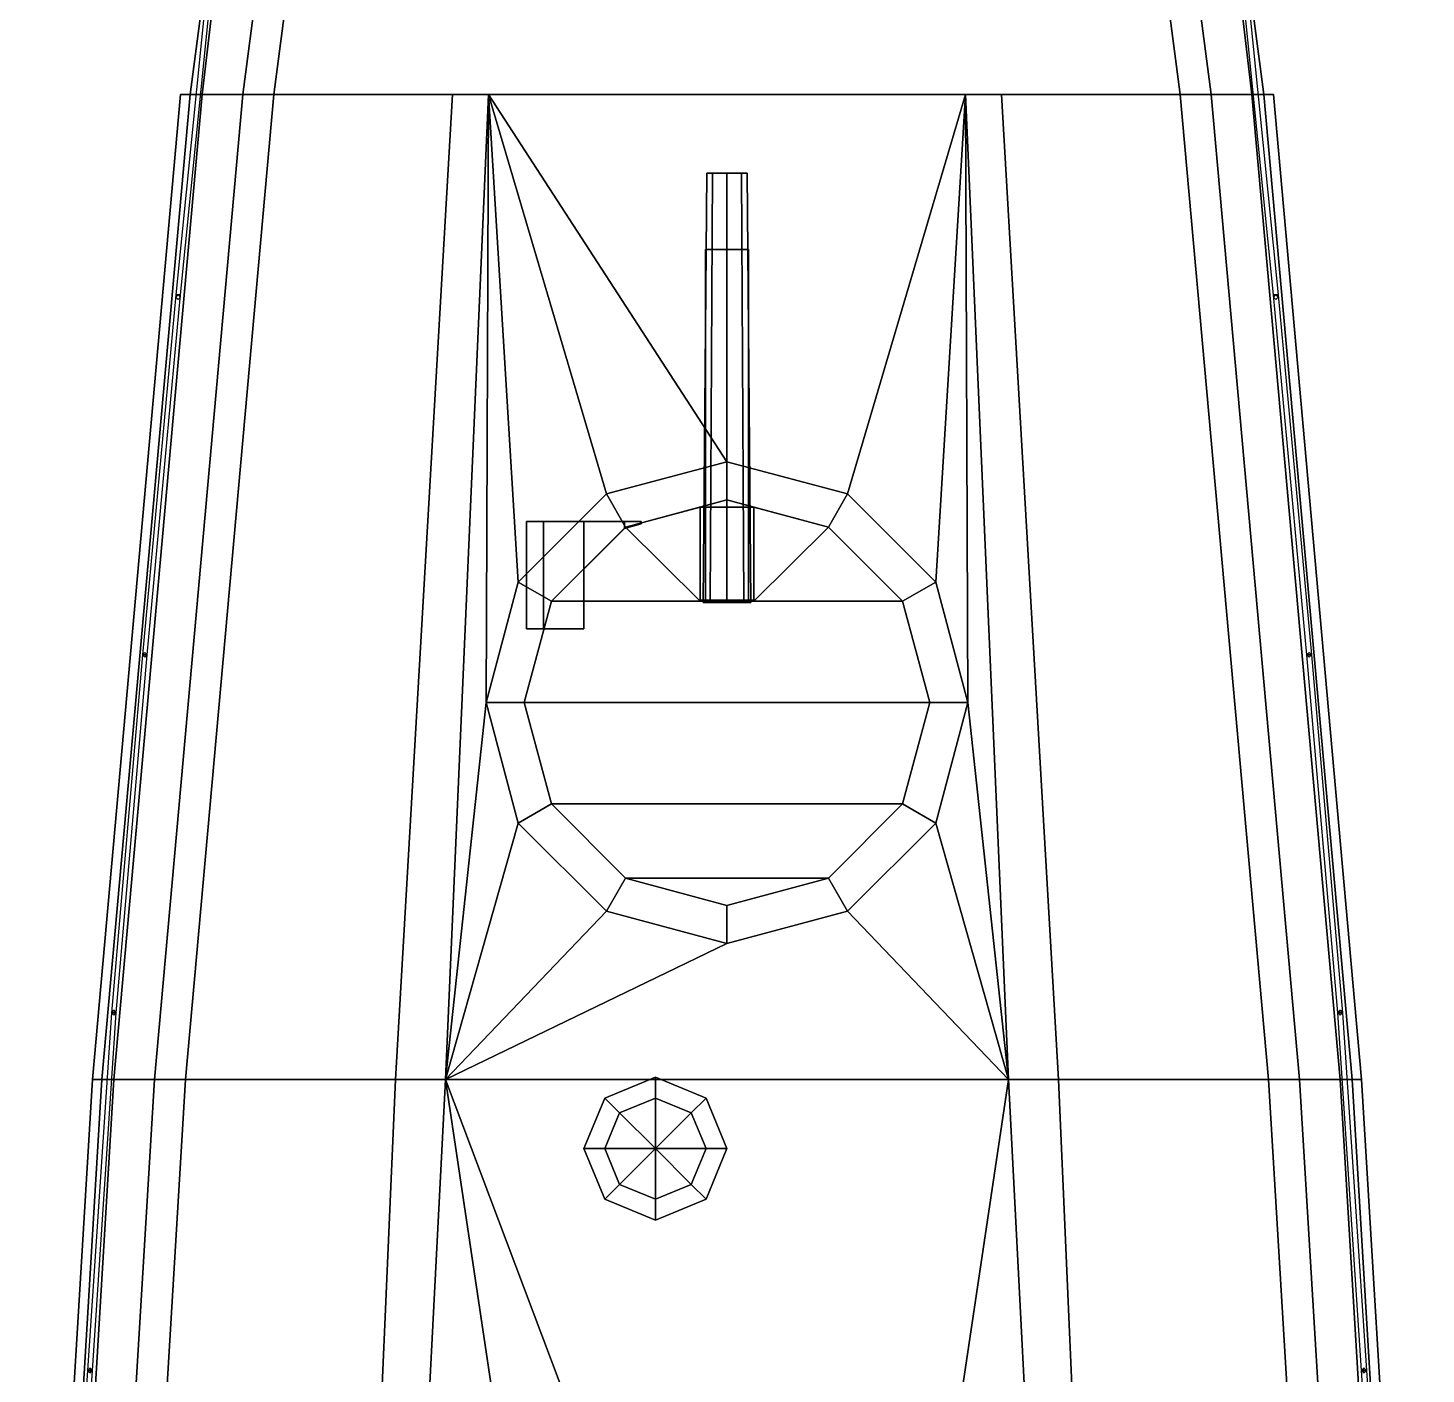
# Model space of a CAD drawing. Header units: millimetres. Extents: x -3 to 3, y -23.4 to 39.1.
# Drawn here: x -2.93 to 2.93, y 10.84 to 16.48 of the extents above; entities that cross this region are included whole.
import ezdxf

# ---------------------------------------------------------------- set-up
doc = ezdxf.new("R2010")
doc.units = ezdxf.units.MM
for name, color, linetype in [('base_43', 7, 'Continuous'), ('gun', 1, 'Continuous'), ('r2', 6, 'Continuous'), ('railing', 6, 'Continuous'), ('sleeve', 5, 'Continuous'), ('turret', 2, 'Continuous'), ('underwater', 1, 'Continuous')]:
    doc.layers.add(name, color=color, linetype=linetype)

msp = doc.modelspace()

# ---------------------------------------------------------------- linework, layer by layer
for points in [[(-1.76, 19.94), (-2.25, 16.2), (-2.25, 16.2, 1), (-1.76, 19.94, 0.89)], [(-2.25, 16.2, 1), (2.25, 16.2, 1), (1.76, 19.94, 0.89), (-1.76, 19.94, 0.89)], [(1.76, 19.94, 0.89), (2.25, 16.2, 1), (2.25, 16.2), (1.76, 19.94)], [(-2.25, 16.2), (-2.62, 12.07), (-2.62, 12.07, 1), (-2.25, 16.2, 1)], [(-2.25, 16.2, 1), (-2.62, 12.07, 1), (-1.39, 12.07, 1), (-1.15, 16.2, 1)], [(-1.15, 16.2, 1), (-1.39, 12.07, 1), (-1.18, 12.07, 1.53), (-1, 16.2, 1.53)], [(-1.18, 12.07, 1.53), (-1.01, 13.65, 1.53), (-1, 16.2, 1.53)], [(1, 16.2, 1.53), (1.15, 16.2, 1), (-1.15, 16.2, 1), (-1, 16.2, 1.53)], [(-1.01, 13.65, 1.53), (-0.8747, 14.155, 1.53), (-1, 16.2, 1.53)], [(0, 14.66, 1.53), (0.505, 14.5247, 1.53), (1, 16.2, 1.53), (-1, 16.2, 1.53)], [(-0.505, 14.5247, 1.53), (0, 14.66, 1.53), (-1, 16.2, 1.53)], [(-0.8747, 14.155, 1.53), (-0.505, 14.5247, 1.53), (-1, 16.2, 1.53)], [(0.505, 14.5247, 1.53), (0.8747, 14.155, 1.53), (1, 16.2, 1.53)], [(0.8747, 14.155, 1.53), (1.01, 13.65, 1.53), (1, 16.2, 1.53)], [(1.18, 12.07, 1.53), (1.39, 12.07, 1), (1.15, 16.2, 1), (1, 16.2, 1.53)], [(1, 16.2, 1.53), (1.01, 13.65, 1.53), (1.18, 12.07, 1.53)], [(1.39, 12.07, 1), (2.62, 12.07, 1), (2.25, 16.2, 1), (1.15, 16.2, 1)], [(2.25, 16.2, 1), (2.62, 12.07, 1), (2.62, 12.07), (2.25, 16.2)], [(-0.425, 14.3861, 1.71), (0, 14.5, 1.71), (0, 14.66, 1.53), (-0.505, 14.5247, 1.53)], [(0, 14.5, 1.71), (0.425, 14.3861, 1.71), (0.505, 14.5247, 1.53), (0, 14.66, 1.53)], [(-0.7361, 14.075, 1.71), (-0.425, 14.3861, 1.71), (-0.505, 14.5247, 1.53), (-0.8747, 14.155, 1.53)], [(0.425, 14.3861, 1.71), (0.7361, 14.075, 1.71), (0.8747, 14.155, 1.53), (0.505, 14.5247, 1.53)], [(-0.85, 13.65, 1.71), (-0.7361, 14.075, 1.71), (-0.8747, 14.155, 1.53), (-1.01, 13.65, 1.53)], [(0.7361, 14.075, 1.71), (0.85, 13.65, 1.71), (1.01, 13.65, 1.53), (0.8747, 14.155, 1.53)], [(-0.8747, 13.145, 1.53), (-1.01, 13.65, 1.53), (-1.18, 12.07, 1.53)], [(-0.7361, 13.225, 1.71), (-0.85, 13.65, 1.71), (-1.01, 13.65, 1.53), (-0.8747, 13.145, 1.53)], [(0.85, 13.65, 1.71), (0.7361, 13.225, 1.71), (0.8747, 13.145, 1.53), (1.01, 13.65, 1.53)], [(1.01, 13.65, 1.53), (0.8747, 13.145, 1.53), (1.18, 12.07, 1.53)], [(-0.425, 12.9139, 1.71), (-0.7361, 13.225, 1.71), (-0.8747, 13.145, 1.53), (-0.505, 12.7753, 1.53)], [(0.7361, 13.225, 1.71), (0.425, 12.9139, 1.71), (0.505, 12.7753, 1.53), (0.8747, 13.145, 1.53)], [(-0.505, 12.7753, 1.53), (-0.8747, 13.145, 1.53), (-1.18, 12.07, 1.53), (-0.505, 12.7753, 1.53)], [(0.8747, 13.145, 1.53), (0.505, 12.7753, 1.53), (1.18, 12.07, 1.53)], [(0, 12.8, 1.71), (-0.425, 12.9139, 1.71), (-0.505, 12.7753, 1.53), (0, 12.64, 1.53)], [(0.425, 12.9139, 1.71), (0, 12.8, 1.71), (0, 12.64, 1.53), (0.505, 12.7753, 1.53)], [(0, 12.64, 1.53), (-1.18, 12.07, 1.53), (1.18, 12.07, 1.53), (0.505, 12.7753, 1.53)], [(0, 12.64, 1.53), (-0.505, 12.7753, 1.53), (-0.505, 12.7753, 1.53), (-1.18, 12.07, 1.53)], [(-0.5121, 11.9921, 1.75), (-0.3, 12.08, 1.75), (-0.3, 12.08, 1.53), (-0.5121, 11.9921, 1.53)], [(-0.3, 11.9921, 1.8), (-0.3, 12.08, 1.75), (-0.5121, 11.9921, 1.75), (-0.45, 11.93, 1.8)], [(-0.3, 12.08, 1.75), (-0.0879, 11.9921, 1.75), (-0.0879, 11.9921, 1.53), (-0.3, 12.08, 1.53)], [(-0.15, 11.93, 1.8), (-0.0879, 11.9921, 1.75), (-0.3, 12.08, 1.75), (-0.3, 11.9921, 1.8)], [(-2.62, 12.07), (-2.89, 7.58), (-2.89, 7.58, 1), (-2.62, 12.07, 1)], [(-1.39, 12.07, 1), (-2.62, 12.07, 1), (-2.89, 7.58, 1), (-1.55, 8.38, 1)], [(-1.18, 12.07, 1.53), (-1.39, 12.07, 1), (-1.55, 8.38, 1), (-1.37, 8.38, 1.67)], [(1.37, 8.38, 1.67), (1.18, 12.07, 1.53), (-1.18, 12.07, 1.53), (-1.37, 8.38, 1.67)], [(1.55, 8.38, 1), (1.39, 12.07, 1), (1.18, 12.07, 1.53), (1.37, 8.38, 1.67)], [(2.89, 7.58, 1), (2.62, 12.07, 1), (1.39, 12.07, 1), (1.55, 8.38, 1)], [(2.62, 12.07, 1), (2.89, 7.58, 1), (2.89, 7.58), (2.62, 12.07)], [(-0.6, 11.78, 1.75), (-0.5121, 11.9921, 1.75), (-0.5121, 11.9921, 1.53), (-0.6, 11.78, 1.54)], [(-0.45, 11.93, 1.8), (-0.5121, 11.9921, 1.75), (-0.6, 11.78, 1.75), (-0.5121, 11.78, 1.8)], [(-0.3, 11.78, 1.82), (-0.3, 11.9921, 1.8), (-0.45, 11.93, 1.8), (-0.3, 11.78, 1.82)], [(-0.3, 11.78, 1.82), (-0.15, 11.93, 1.8), (-0.3, 11.9921, 1.8), (-0.3, 11.78, 1.82)], [(-0.0879, 11.78, 1.8), (0, 11.78, 1.75), (-0.0879, 11.9921, 1.75), (-0.15, 11.93, 1.8)], [(-0.0879, 11.9921, 1.75), (0, 11.78, 1.75), (0, 11.78, 1.54), (-0.0879, 11.9921, 1.53)], [(-0.3, 11.78, 1.82), (-0.45, 11.93, 1.8), (-0.5121, 11.78, 1.8), (-0.3, 11.78, 1.82)], [(-0.3, 11.78, 1.82), (-0.0879, 11.78, 1.8), (-0.15, 11.93, 1.8), (-0.3, 11.78, 1.82)], [(-0.5121, 11.5679, 1.75), (-0.6, 11.78, 1.75), (-0.6, 11.78, 1.54), (-0.5121, 11.5679, 1.54)], [(-0.5121, 11.78, 1.8), (-0.6, 11.78, 1.75), (-0.5121, 11.5679, 1.75), (-0.45, 11.63, 1.8)], [(-0.3, 11.78, 1.82), (-0.5121, 11.78, 1.8), (-0.45, 11.63, 1.8), (-0.3, 11.78, 1.82)], [(-0.3, 11.78, 1.82), (-0.45, 11.63, 1.8), (-0.3, 11.5679, 1.8), (-0.3, 11.78, 1.82)], [(-0.3, 11.78, 1.82), (-0.15, 11.63, 1.8), (-0.0879, 11.78, 1.8), (-0.3, 11.78, 1.82)], [(-0.3, 11.78, 1.82), (-0.3, 11.5679, 1.8), (-0.15, 11.63, 1.8), (-0.3, 11.78, 1.82)], [(-0.15, 11.63, 1.8), (-0.0879, 11.5679, 1.75), (0, 11.78, 1.75), (-0.0879, 11.78, 1.8)], [(0, 11.78, 1.75), (-0.0879, 11.5679, 1.75), (-0.0879, 11.5679, 1.54), (0, 11.78, 1.54)], [(-0.45, 11.63, 1.8), (-0.5121, 11.5679, 1.75), (-0.3, 11.48, 1.75), (-0.3, 11.5679, 1.8)], [(-0.3, 11.5679, 1.8), (-0.3, 11.48, 1.75), (-0.0879, 11.5679, 1.75), (-0.15, 11.63, 1.8)], [(-0.3, 11.48, 1.75), (-0.5121, 11.5679, 1.75), (-0.5121, 11.5679, 1.54), (-0.3, 11.48, 1.55)], [(-0.0879, 11.5679, 1.75), (-0.3, 11.48, 1.75), (-0.3, 11.48, 1.55), (-0.0879, 11.5679, 1.54)]]:
    msp.add_3dface(points)
at = {"layer": 'base_43'}
for points in [[(-2.25, 16.2, 1), (2.25, 16.2, 1), (1.76, 19.94, 0.89), (-1.76, 19.94, 0.89)], [(-1.76, 19.94), (-2.25, 16.2), (-2.25, 16.2, 1), (-1.76, 19.94, 0.89)], [(1.76, 19.94, 0.89), (2.25, 16.2, 1), (2.25, 16.2), (1.76, 19.94)], [(-2.29, 16.2, 0.88), (-2.66, 12.07, 0.88), (-2.66, 12.07, 0.98), (-2.29, 16.2, 0.98)], [(-2.25, 16.2, 0.88), (-2.62, 12.07, 0.88), (-2.66, 12.07, 0.88), (-2.29, 16.2, 0.88)], [(-2.29, 16.2, 0.98), (-2.66, 12.07, 0.98), (-2.62, 12.07, 0.98), (-2.25, 16.2, 0.98)], [(-2.25, 16.2, 1), (-2.62, 12.07, 1), (-1.39, 12.07, 1), (-1.15, 16.2, 1)], [(-2.25, 16.2), (-2.62, 12.07), (-2.62, 12.07, 0.88), (-2.25, 16.2, 0.88)], [(-2.25, 16.2, 0.98), (-2.62, 12.07, 0.98), (-2.62, 12.07, 1), (-2.25, 16.2, 1)], [(-2.25, 16.2, 0.88), (-2.29, 16.2, 0.88), (-2.29, 16.2, 0.98), (-2.25, 16.2, 0.98)], [(-1.15, 16.2, 1), (-1.39, 12.07, 1), (-1.18, 12.07, 1.53), (-1, 16.2, 1.53)], [(-1.18, 12.07, 1.53), (-1.01, 13.65, 1.53), (-1, 16.2, 1.53)], [(1, 16.2, 1.53), (1.15, 16.2, 1), (-1.15, 16.2, 1), (-1, 16.2, 1.53)], [(-1.01, 13.65, 1.53), (-0.8747, 14.155, 1.53), (-1, 16.2, 1.53)], [(-0.8747, 14.155, 1.53), (-0.505, 14.5247, 1.53), (-1, 16.2, 1.53)], [(-0.505, 14.5247, 1.53), (0, 14.66, 1.53), (-1, 16.2, 1.53)], [(0, 14.66, 1.53), (0.505, 14.5247, 1.53), (1, 16.2, 1.53), (-1, 16.2, 1.53)], [(0.505, 14.5247, 1.53), (0.8747, 14.155, 1.53), (1, 16.2, 1.53)], [(0.8747, 14.155, 1.53), (1.01, 13.65, 1.53), (1, 16.2, 1.53)], [(1.18, 12.07, 1.53), (1.39, 12.07, 1), (1.15, 16.2, 1), (1, 16.2, 1.53)], [(1, 16.2, 1.53), (1.01, 13.65, 1.53), (1.18, 12.07, 1.53)], [(1.39, 12.07, 1), (2.62, 12.07, 1), (2.25, 16.2, 1), (1.15, 16.2, 1)], [(2.25, 16.2, 0.88), (2.62, 12.07, 0.88), (2.62, 12.07), (2.25, 16.2)], [(2.25, 16.2, 1), (2.62, 12.07, 1), (2.62, 12.07, 0.98), (2.25, 16.2, 0.98)], [(2.29, 16.2, 0.88), (2.25, 16.2, 0.88), (2.25, 16.2, 0.98), (2.29, 16.2, 0.98)], [(2.29, 16.2, 0.88), (2.66, 12.07, 0.88), (2.62, 12.07, 0.88), (2.25, 16.2, 0.88)], [(2.25, 16.2, 0.98), (2.62, 12.07, 0.98), (2.66, 12.07, 0.98), (2.29, 16.2, 0.98)], [(2.29, 16.2, 0.98), (2.66, 12.07, 0.98), (2.66, 12.07, 0.88), (2.29, 16.2, 0.88)], [(-0.425, 14.3861, 1.71), (0, 14.5, 1.71), (0, 14.66, 1.53), (-0.505, 14.5247, 1.53)], [(0, 14.5, 1.71), (0.425, 14.3861, 1.71), (0.505, 14.5247, 1.53), (0, 14.66, 1.53)], [(-0.7361, 14.075, 1.71), (-0.425, 14.3861, 1.71), (-0.505, 14.5247, 1.53), (-0.8747, 14.155, 1.53)], [(0.425, 14.3861, 1.71), (0.7361, 14.075, 1.71), (0.8747, 14.155, 1.53), (0.505, 14.5247, 1.53)], [(-0.85, 13.65, 1.71), (-0.7361, 14.075, 1.71), (-0.8747, 14.155, 1.53), (-1.01, 13.65, 1.53)], [(0.7361, 14.075, 1.71), (0.85, 13.65, 1.71), (1.01, 13.65, 1.53), (0.8747, 14.155, 1.53)], [(-0.8747, 13.145, 1.53), (-1.01, 13.65, 1.53), (-1.18, 12.07, 1.53)], [(-0.7361, 13.225, 1.71), (-0.85, 13.65, 1.71), (-1.01, 13.65, 1.53), (-0.8747, 13.145, 1.53)], [(0.85, 13.65, 1.71), (0.7361, 13.225, 1.71), (0.8747, 13.145, 1.53), (1.01, 13.65, 1.53)], [(1.01, 13.65, 1.53), (0.8747, 13.145, 1.53), (1.18, 12.07, 1.53)], [(-0.425, 12.9139, 1.71), (-0.7361, 13.225, 1.71), (-0.8747, 13.145, 1.53), (-0.505, 12.7753, 1.53)], [(0.7361, 13.225, 1.71), (0.425, 12.9139, 1.71), (0.505, 12.7753, 1.53), (0.8747, 13.145, 1.53)], [(-0.505, 12.7753, 1.53), (-0.8747, 13.145, 1.53), (-1.18, 12.07, 1.53), (-0.505, 12.7753, 1.53)], [(0.8747, 13.145, 1.53), (0.505, 12.7753, 1.53), (1.18, 12.07, 1.53)], [(0, 12.8, 1.71), (-0.425, 12.9139, 1.71), (-0.505, 12.7753, 1.53), (0, 12.64, 1.53)], [(0.425, 12.9139, 1.71), (0, 12.8, 1.71), (0, 12.64, 1.53), (0.505, 12.7753, 1.53)], [(0, 12.64, 1.53), (-0.505, 12.7753, 1.53), (-0.505, 12.7753, 1.53), (-1.18, 12.07, 1.53)], [(0, 12.64, 1.53), (-1.18, 12.07, 1.53), (1.18, 12.07, 1.53), (0.505, 12.7753, 1.53)], [(-0.3, 11.9921, 1.8), (-0.3, 12.08, 1.75), (-0.5121, 11.9921, 1.75), (-0.45, 11.93, 1.8)], [(-0.5121, 11.9921, 1.75), (-0.3, 12.08, 1.75), (-0.3, 12.08, 1.53), (-0.5121, 11.9921, 1.53)], [(-0.15, 11.93, 1.8), (-0.0879, 11.9921, 1.75), (-0.3, 12.08, 1.75), (-0.3, 11.9921, 1.8)], [(-0.3, 12.08, 1.75), (-0.0879, 11.9921, 1.75), (-0.0879, 11.9921, 1.53), (-0.3, 12.08, 1.53)], [(-2.66, 12.07, 0.88), (-2.93, 7.58, 0.88), (-2.93, 7.58, 0.98), (-2.66, 12.07, 0.98)], [(-2.66, 12.07, 0.98), (-2.93, 7.58, 0.98), (-2.89, 7.58, 0.98), (-2.62, 12.07, 0.98)], [(-2.62, 12.07, 0.88), (-2.89, 7.58, 0.88), (-2.93, 7.58, 0.88), (-2.66, 12.07, 0.88)], [(-1.39, 12.07, 1), (-2.62, 12.07, 1), (-2.89, 7.58, 1), (-1.55, 8.38, 1)], [(-2.62, 12.07), (-2.89, 7.58), (-2.89, 7.58, 0.88), (-2.62, 12.07, 0.88)], [(-2.62, 12.07, 0.98), (-2.89, 7.58, 0.98), (-2.89, 7.58, 1), (-2.62, 12.07, 1)], [(-1.18, 12.07, 1.53), (-1.39, 12.07, 1), (-1.55, 8.38, 1), (-1.37, 8.38, 1.67)], [(-1.18, 12.07, 1.53), (-1.37, 8.38, 1.67), (-1.0615, 8.38, 1.67), (-0.685, 8.7565, 1.6557)], [(0.685, 8.7565, 1.6557), (1.18, 12.07, 1.53), (-1.18, 12.07, 1.53), (0, 8.94, 1.6488)], [(-1.18, 12.07, 1.53), (-1.18, 12.07, 1.53), (-0.685, 8.7565, 1.6557), (0, 8.94, 1.6488)], [(1.37, 8.38, 1.67), (1.18, 12.07, 1.53), (0.685, 8.7565, 1.6557), (1.0615, 8.38, 1.67)], [(1.55, 8.38, 1), (1.39, 12.07, 1), (1.18, 12.07, 1.53), (1.37, 8.38, 1.67)], [(2.89, 7.58, 1), (2.62, 12.07, 1), (1.39, 12.07, 1), (1.55, 8.38, 1)], [(2.62, 12.07, 0.88), (2.89, 7.58, 0.88), (2.89, 7.58), (2.62, 12.07)], [(2.62, 12.07, 1), (2.89, 7.58, 1), (2.89, 7.58, 0.98), (2.62, 12.07, 0.98)], [(2.66, 12.07, 0.88), (2.93, 7.58, 0.88), (2.89, 7.58, 0.88), (2.62, 12.07, 0.88)], [(2.62, 12.07, 0.98), (2.89, 7.58, 0.98), (2.93, 7.58, 0.98), (2.66, 12.07, 0.98)], [(2.66, 12.07, 0.98), (2.93, 7.58, 0.98), (2.93, 7.58, 0.88), (2.66, 12.07, 0.88)], [(-0.45, 11.93, 1.8), (-0.5121, 11.9921, 1.75), (-0.6, 11.78, 1.75), (-0.5121, 11.78, 1.8)], [(-0.6, 11.78, 1.75), (-0.5121, 11.9921, 1.75), (-0.5121, 11.9921, 1.53), (-0.6, 11.78, 1.54)], [(-0.3, 11.78, 1.82), (-0.3, 11.9921, 1.8), (-0.45, 11.93, 1.8), (-0.3, 11.78, 1.82)], [(-0.3, 11.78, 1.82), (-0.15, 11.93, 1.8), (-0.3, 11.9921, 1.8), (-0.3, 11.78, 1.82)], [(-0.0879, 11.78, 1.8), (0, 11.78, 1.75), (-0.0879, 11.9921, 1.75), (-0.15, 11.93, 1.8)], [(-0.0879, 11.9921, 1.75), (0, 11.78, 1.75), (0, 11.78, 1.54), (-0.0879, 11.9921, 1.53)], [(-0.3, 11.78, 1.82), (-0.45, 11.93, 1.8), (-0.5121, 11.78, 1.8), (-0.3, 11.78, 1.82)], [(-0.3, 11.78, 1.82), (-0.0879, 11.78, 1.8), (-0.15, 11.93, 1.8), (-0.3, 11.78, 1.82)], [(-0.5121, 11.78, 1.8), (-0.6, 11.78, 1.75), (-0.5121, 11.5679, 1.75), (-0.45, 11.63, 1.8)], [(-0.5121, 11.5679, 1.75), (-0.6, 11.78, 1.75), (-0.6, 11.78, 1.54), (-0.5121, 11.5679, 1.54)], [(-0.3, 11.78, 1.82), (-0.5121, 11.78, 1.8), (-0.45, 11.63, 1.8), (-0.3, 11.78, 1.82)], [(-0.3, 11.78, 1.82), (-0.45, 11.63, 1.8), (-0.3, 11.5679, 1.8), (-0.3, 11.78, 1.82)], [(-0.3, 11.78, 1.82), (-0.3, 11.5679, 1.8), (-0.15, 11.63, 1.8), (-0.3, 11.78, 1.82)], [(-0.3, 11.78, 1.82), (-0.15, 11.63, 1.8), (-0.0879, 11.78, 1.8), (-0.3, 11.78, 1.82)], [(-0.15, 11.63, 1.8), (-0.0879, 11.5679, 1.75), (0, 11.78, 1.75), (-0.0879, 11.78, 1.8)], [(0, 11.78, 1.75), (-0.0879, 11.5679, 1.75), (-0.0879, 11.5679, 1.54), (0, 11.78, 1.54)], [(-0.45, 11.63, 1.8), (-0.5121, 11.5679, 1.75), (-0.3, 11.48, 1.75), (-0.3, 11.5679, 1.8)], [(-0.3, 11.5679, 1.8), (-0.3, 11.48, 1.75), (-0.0879, 11.5679, 1.75), (-0.15, 11.63, 1.8)], [(-0.3, 11.48, 1.75), (-0.5121, 11.5679, 1.75), (-0.5121, 11.5679, 1.54), (-0.3, 11.48, 1.55)], [(-0.0879, 11.5679, 1.75), (-0.3, 11.48, 1.75), (-0.3, 11.48, 1.55), (-0.0879, 11.5679, 1.54)]]:
    msp.add_3dface(points, dxfattribs=at)
at = {"layer": 'gun'}
for points in [[(-0.0707, 14.07, 2.3493), (-0.1, 14.07, 2.42), (-0.085, 15.87, 2.42), (-0.0601, 15.87, 2.3599)], [(-0.1, 14.07, 2.42), (-0.0707, 14.07, 2.4907), (-0.0601, 15.87, 2.4801), (-0.085, 15.87, 2.42)], [(-0.085, 15.87, 2.42), (-0.0601, 15.87, 2.4801), (0, 15.87, 2.505), (-0.0601, 15.87, 2.3599)], [(0, 14.07, 2.32), (-0.0707, 14.07, 2.3493), (-0.0601, 15.87, 2.3599), (0, 15.87, 2.335)], [(-0.0707, 14.07, 2.4907), (0, 14.07, 2.52), (0, 15.87, 2.505), (-0.0601, 15.87, 2.4801)], [(-0.0601, 15.87, 2.3599), (0, 15.87, 2.505), (0.0601, 15.87, 2.4801), (0, 15.87, 2.335)], [(0.0707, 14.07, 2.3493), (0, 14.07, 2.32), (0, 15.87, 2.335), (0.0601, 15.87, 2.3599)], [(0, 14.07, 2.52), (0.0707, 14.07, 2.4907), (0.0601, 15.87, 2.4801), (0, 15.87, 2.505)], [(0, 15.87, 2.335), (0.0601, 15.87, 2.4801), (0.085, 15.87, 2.42), (0.0601, 15.87, 2.3599)], [(0.1, 14.07, 2.42), (0.0707, 14.07, 2.3493), (0.0601, 15.87, 2.3599), (0.085, 15.87, 2.42)], [(0.0707, 14.07, 2.4907), (0.1, 14.07, 2.42), (0.085, 15.87, 2.42), (0.0601, 15.87, 2.4801)]]:
    msp.add_3dface(points, dxfattribs=at)
at = {"layer": 'r2'}
for points in [[(2.31, 15.36, 1.52), (2.29, 15.36, 1.52), (2.14, 16.86, 1.5), (2.16, 16.86, 1.5)], [(2.31, 15.36, 2), (2.29, 15.36, 2), (2.14, 16.86, 1.98), (2.16, 16.86, 1.98)], [(2.29, 15.35, 1), (2.3, 15.36, 1), (2.3, 15.36, 2), (2.29, 15.35, 2)], [(2.45, 13.85, 1.52), (2.43, 13.85, 1.52), (2.29, 15.36, 1.52), (2.31, 15.36, 1.52)], [(2.45, 13.85, 2), (2.43, 13.85, 2), (2.29, 15.36, 2), (2.31, 15.36, 2)], [(2.3, 15.36, 1), (2.31, 15.35, 1), (2.31, 15.35, 2), (2.3, 15.36, 2)], [(2.3, 15.34, 1), (2.29, 15.35, 1), (2.29, 15.35, 2), (2.3, 15.34, 2)], [(2.31, 15.35, 1), (2.3, 15.34, 1), (2.3, 15.34, 2), (2.31, 15.35, 2)], [(2.43, 13.85, 1), (2.44, 13.86, 1), (2.44, 13.86, 2), (2.43, 13.85, 2)], [(2.44, 13.84, 1), (2.43, 13.85, 1), (2.43, 13.85, 2), (2.44, 13.84, 2)], [(2.58, 12.35, 1.52), (2.56, 12.35, 1.52), (2.43, 13.85, 1.52), (2.45, 13.85, 1.52)], [(2.58, 12.35, 2), (2.56, 12.35, 2), (2.43, 13.85, 2), (2.45, 13.85, 2)], [(2.44, 13.86, 1), (2.45, 13.85, 1), (2.45, 13.85, 2), (2.44, 13.86, 2)], [(2.45, 13.85, 1), (2.44, 13.84, 1), (2.44, 13.84, 2), (2.45, 13.85, 2)], [(2.56, 12.35, 1), (2.57, 12.36, 1), (2.57, 12.36, 2), (2.56, 12.35, 2)], [(2.57, 12.34, 1), (2.56, 12.35, 1), (2.56, 12.35, 2), (2.57, 12.34, 2)], [(2.68, 10.85, 1.52), (2.66, 10.85, 1.52), (2.56, 12.35, 1.52), (2.58, 12.35, 1.52)], [(2.68, 10.85, 2), (2.66, 10.85, 2), (2.56, 12.35, 2), (2.58, 12.35, 2)], [(2.57, 12.36, 1), (2.58, 12.35, 1), (2.58, 12.35, 2), (2.57, 12.36, 2)], [(2.58, 12.35, 1), (2.57, 12.34, 1), (2.57, 12.34, 2), (2.58, 12.35, 2)], [(2.66, 10.85, 1), (2.67, 10.86, 1), (2.67, 10.86, 2), (2.66, 10.85, 2)], [(2.67, 10.84, 1), (2.66, 10.85, 1), (2.66, 10.85, 2), (2.67, 10.84, 2)], [(2.78, 9.35, 1.52), (2.76, 9.35, 1.52), (2.66, 10.85, 1.52), (2.68, 10.85, 1.52)], [(2.78, 9.35, 2), (2.76, 9.35, 2), (2.66, 10.85, 2), (2.68, 10.85, 2)], [(2.67, 10.86, 1), (2.68, 10.85, 1), (2.68, 10.85, 2), (2.67, 10.86, 2)], [(2.68, 10.85, 1), (2.67, 10.84, 1), (2.67, 10.84, 2), (2.68, 10.85, 2)]]:
    msp.add_3dface(points, dxfattribs=at)
at = {"layer": 'railing'}
for points in [[(-2.31, 15.36, 2), (-2.29, 15.36, 2), (-2.14, 16.86, 1.98), (-2.16, 16.86, 1.98)], [(-2.31, 15.36, 1.52), (-2.29, 15.36, 1.52), (-2.14, 16.86, 1.5), (-2.16, 16.86, 1.5)], [(-2.45, 13.85, 2), (-2.43, 13.85, 2), (-2.29, 15.36, 2), (-2.31, 15.36, 2)], [(-2.45, 13.85, 1.52), (-2.43, 13.85, 1.52), (-2.29, 15.36, 1.52), (-2.31, 15.36, 1.52)], [(-2.3, 15.36, 1), (-2.31, 15.35, 1), (-2.31, 15.35, 2), (-2.3, 15.36, 2)], [(-2.29, 15.35, 1), (-2.3, 15.36, 1), (-2.3, 15.36, 2), (-2.29, 15.35, 2)], [(-2.31, 15.35, 1), (-2.3, 15.34, 1), (-2.3, 15.34, 2), (-2.31, 15.35, 2)], [(-2.3, 15.34, 1), (-2.29, 15.35, 1), (-2.29, 15.35, 2), (-2.3, 15.34, 2)], [(-2.58, 12.35, 2), (-2.56, 12.35, 2), (-2.43, 13.85, 2), (-2.45, 13.85, 2)], [(-2.58, 12.35, 1.52), (-2.56, 12.35, 1.52), (-2.43, 13.85, 1.52), (-2.45, 13.85, 1.52)], [(-2.44, 13.86, 1), (-2.45, 13.85, 1), (-2.45, 13.85, 2), (-2.44, 13.86, 2)], [(-2.45, 13.85, 1), (-2.44, 13.84, 1), (-2.44, 13.84, 2), (-2.45, 13.85, 2)], [(-2.43, 13.85, 1), (-2.44, 13.86, 1), (-2.44, 13.86, 2), (-2.43, 13.85, 2)], [(-2.44, 13.84, 1), (-2.43, 13.85, 1), (-2.43, 13.85, 2), (-2.44, 13.84, 2)], [(-2.68, 10.85, 2), (-2.66, 10.85, 2), (-2.56, 12.35, 2), (-2.58, 12.35, 2)], [(-2.68, 10.85, 1.52), (-2.66, 10.85, 1.52), (-2.56, 12.35, 1.52), (-2.58, 12.35, 1.52)], [(-2.57, 12.36, 1), (-2.58, 12.35, 1), (-2.58, 12.35, 2), (-2.57, 12.36, 2)], [(-2.58, 12.35, 1), (-2.57, 12.34, 1), (-2.57, 12.34, 2), (-2.58, 12.35, 2)], [(-2.56, 12.35, 1), (-2.57, 12.36, 1), (-2.57, 12.36, 2), (-2.56, 12.35, 2)], [(-2.57, 12.34, 1), (-2.56, 12.35, 1), (-2.56, 12.35, 2), (-2.57, 12.34, 2)], [(-2.78, 9.35, 2), (-2.76, 9.35, 2), (-2.66, 10.85, 2), (-2.68, 10.85, 2)], [(-2.78, 9.35, 1.52), (-2.76, 9.35, 1.52), (-2.66, 10.85, 1.52), (-2.68, 10.85, 1.52)], [(-2.67, 10.86, 1), (-2.68, 10.85, 1), (-2.68, 10.85, 2), (-2.67, 10.86, 2)], [(-2.68, 10.85, 1), (-2.67, 10.84, 1), (-2.67, 10.84, 2), (-2.68, 10.85, 2)], [(-2.66, 10.85, 1), (-2.67, 10.86, 1), (-2.67, 10.86, 2), (-2.66, 10.85, 2)], [(-2.67, 10.84, 1), (-2.66, 10.85, 1), (-2.66, 10.85, 2), (-2.67, 10.84, 2)]]:
    msp.add_3dface(points, dxfattribs=at)
at = {"layer": 'sleeve'}
for points in [[(-0.09, 15.55, 2.16), (-0.09, 14.07, 2.16), (-0.09, 14.07, 2.37), (-0.09, 15.55, 2.37)], [(0.09, 15.55, 2.37), (0.09, 15.55, 2.16), (-0.09, 15.55, 2.16), (-0.09, 15.55, 2.37)], [(0.09, 15.55, 2.16), (0.09, 14.07, 2.16), (-0.09, 14.07, 2.16), (-0.09, 15.55, 2.16)], [(-0.09, 15.55, 2.37), (-0.09, 14.07, 2.37), (0.09, 14.07, 2.37), (0.09, 15.55, 2.37)], [(0.09, 14.07, 2.37), (0.09, 14.07, 2.16), (0.09, 15.55, 2.16), (0.09, 15.55, 2.37)]]:
    msp.add_3dface(points, dxfattribs=at)
at = {"layer": 'turret'}
for points in [[(0, 14.5, 1.71), (-0.425, 14.3861, 1.71), (-0.425, 14.3861, 2.11), (-0.112, 14.47, 2.11)], [(0, 14.5, 1.71), (0, 14.5, 1.71), (-0.112, 14.47, 2.11), (0.112, 14.47, 2.11)], [(0.425, 14.3861, 1.71), (0, 14.5, 1.71), (0.112, 14.47, 2.11), (0.425, 14.3861, 2.11)], [(-0.112, 14.47, 2.11), (-0.425, 14.3861, 2.11), (-0.425, 14.3861, 2.64), (-0.112, 14.47, 2.58)], [(-0.112, 14.47, 2.58), (-0.425, 14.3861, 2.64), (-0.112, 14.075, 2.89)], [(0.112, 14.47, 2.11), (-0.112, 14.47, 2.11), (-0.112, 14.08, 2.11), (0.112, 14.08, 2.11)], [(-0.112, 14.47, 2.11), (-0.112, 14.47, 2.58), (-0.112, 14.075, 2.89), (-0.112, 14.08, 2.11)], [(0.425, 14.3861, 2.11), (0.112, 14.47, 2.11), (0.112, 14.47, 2.58), (0.425, 14.3861, 2.64)], [(0.112, 14.47, 2.58), (0.112, 14.47, 2.11), (0.112, 14.08, 2.11), (0.112, 14.075, 2.89)], [(0.425, 14.3861, 2.64), (0.112, 14.47, 2.58), (0.112, 14.075, 2.89)], [(-0.7697, 14.41, 2.5797), (-0.84, 14.41, 2.41), (-0.84, 13.96, 2.41), (-0.7697, 13.96, 2.5797)], [(-0.84, 14.41, 2.41), (-0.7697, 14.41, 2.2403), (-0.7697, 13.96, 2.2403), (-0.84, 13.96, 2.41)], [(-0.6, 14.41, 2.65), (-0.7697, 14.41, 2.2403), (-0.84, 14.41, 2.41), (-0.7697, 14.41, 2.5797)], [(-0.6, 14.41, 2.65), (-0.7697, 14.41, 2.5797), (-0.7697, 13.96, 2.5797), (-0.6, 13.96, 2.65)], [(-0.7697, 14.41, 2.2403), (-0.6, 14.41, 2.17), (-0.6, 13.96, 2.17), (-0.7697, 13.96, 2.2403)], [(-0.4303, 14.41, 2.5797), (-0.6, 14.41, 2.17), (-0.7697, 14.41, 2.2403), (-0.6, 14.41, 2.65)], [(-0.425, 14.3861, 1.71), (-0.7361, 14.075, 1.71), (-0.7361, 14.075, 2.89), (-0.425, 14.3861, 2.64)], [(-0.425, 14.3861, 2.64), (-0.7361, 14.075, 2.89), (-0.112, 14.075, 2.89)], [(-0.4303, 14.41, 2.5797), (-0.6, 14.41, 2.65), (-0.6, 14.21, 2.65), (-0.4303, 14.38, 2.5797)], [(-0.6, 14.41, 2.17), (-0.4303, 14.41, 2.2403), (-0.4303, 14.38, 2.2403), (-0.6, 14.21, 2.17)], [(-0.36, 14.41, 2.41), (-0.4303, 14.41, 2.2403), (-0.6, 14.41, 2.17), (-0.4303, 14.41, 2.5797)], [(-0.36, 14.41, 2.41), (-0.4303, 14.41, 2.5797), (-0.4303, 14.38, 2.5797), (-0.36, 14.4, 2.41)], [(-0.4303, 14.41, 2.2403), (-0.36, 14.41, 2.41), (-0.36, 14.4, 2.41), (-0.4303, 14.38, 2.2403)], [(0.425, 14.3861, 2.64), (0.112, 14.075, 2.89), (0.7361, 14.075, 2.89)], [(0.7361, 14.075, 1.71), (0.425, 14.3861, 1.71), (0.425, 14.3861, 2.64), (0.7361, 14.075, 2.89)], [(-0.7361, 14.075, 1.71), (-0.85, 13.65, 1.71), (-0.85, 13.65, 2.89), (-0.7361, 14.075, 2.89)], [(-0.7361, 14.075, 2.89), (-0.85, 13.65, 2.89), (0.85, 13.65, 2.89), (0.7361, 14.075, 2.89)], [(0.112, 14.08, 2.11), (-0.112, 14.08, 2.11), (-0.112, 14.075, 2.89), (0.112, 14.075, 2.89)], [(0.85, 13.65, 1.71), (0.7361, 14.075, 1.71), (0.7361, 14.075, 2.89), (0.85, 13.65, 2.89)], [(-0.7697, 13.96, 2.5797), (-0.84, 13.96, 2.41), (-0.7697, 13.96, 2.2403), (-0.6, 13.96, 2.65)], [(-0.85, 13.65, 1.71), (-0.7361, 13.225, 1.71), (-0.7361, 13.225, 2.89), (-0.85, 13.65, 2.89)], [(-0.85, 13.65, 2.89), (-0.7361, 13.225, 2.89), (0.7361, 13.225, 2.89), (0.85, 13.65, 2.89)], [(0.7361, 13.225, 1.71), (0.85, 13.65, 1.71), (0.85, 13.65, 2.89), (0.7361, 13.225, 2.89)], [(-0.7361, 13.225, 1.71), (-0.425, 12.9139, 1.71), (-0.425, 12.9139, 2.89), (-0.7361, 13.225, 2.89)], [(-0.7361, 13.225, 2.89), (-0.425, 12.9139, 2.89), (0.425, 12.9139, 2.89), (0.7361, 13.225, 2.89)], [(0.425, 12.9139, 1.71), (0.7361, 13.225, 1.71), (0.7361, 13.225, 2.89), (0.425, 12.9139, 2.89)], [(-0.425, 12.9139, 1.71), (0, 12.8, 1.71), (0, 12.8, 2.89), (-0.425, 12.9139, 2.89)], [(-0.425, 12.9139, 2.89), (0, 12.8, 2.89), (0, 12.8, 2.89), (0.425, 12.9139, 2.89)], [(0, 12.8, 1.71), (0.425, 12.9139, 1.71), (0.425, 12.9139, 2.89), (0, 12.8, 2.89)]]:
    msp.add_3dface(points, dxfattribs=at)
at = {"layer": 'underwater'}
for points in [[(-2.25, 16.2, -0.21), (-1.76, 19.94), (-1.76, 19.94), (-2.2, 16.2, -0.39)], [(-2.25, 16.2), (-1.76, 19.94), (-1.76, 19.94), (-2.25, 16.2, -0.21)], [(-2.2, 16.2, -0.39), (-1.76, 19.94), (-1.54, 19.94, -0.17), (-2.03, 16.2, -0.57)], [(-2.03, 16.2, -0.57), (-1.54, 19.94, -0.17), (-1.41, 19.94, -0.23), (-1.9, 16.2, -0.62)], [(-1.41, 19.94, -0.23), (1.41, 19.94, -0.23), (1.9, 16.2, -0.62), (-1.9, 16.2, -0.62)], [(1.41, 19.94, -0.23), (1.54, 19.94, -0.17), (2.03, 16.2, -0.57), (1.9, 16.2, -0.62)], [(1.54, 19.94, -0.17), (1.76, 19.94), (2.2, 16.2, -0.39), (2.03, 16.2, -0.57)], [(1.76, 19.94), (1.76, 19.94), (2.25, 16.2, -0.21), (2.2, 16.2, -0.39)], [(1.76, 19.94), (1.76, 19.94), (2.25, 16.2), (2.25, 16.2, -0.21)], [(-2.25, 16.2, -0.21), (-2.2, 16.2, -0.39), (-2.57, 12.07, -0.66), (-2.62, 12.07, -0.48)], [(-2.25, 16.2), (-2.25, 16.2, -0.21), (-2.62, 12.07, -0.48), (-2.62, 12.07)], [(-2.2, 16.2, -0.39), (-2.03, 16.2, -0.57), (-2.4, 12.07, -0.84), (-2.57, 12.07, -0.66)], [(-2.03, 16.2, -0.57), (-1.9, 16.2, -0.62), (-2.27, 12.07, -0.89), (-2.4, 12.07, -0.84)], [(-1.9, 16.2, -0.62), (1.9, 16.2, -0.62), (2.27, 12.07, -0.89), (-2.27, 12.07, -0.89)], [(1.9, 16.2, -0.62), (2.03, 16.2, -0.57), (2.4, 12.07, -0.84), (2.27, 12.07, -0.89)], [(2.03, 16.2, -0.57), (2.2, 16.2, -0.39), (2.57, 12.07, -0.66), (2.4, 12.07, -0.84)], [(2.2, 16.2, -0.39), (2.25, 16.2, -0.21), (2.62, 12.07, -0.48), (2.57, 12.07, -0.66)], [(2.25, 16.2, -0.21), (2.25, 16.2), (2.62, 12.07), (2.62, 12.07, -0.48)], [(-2.62, 12.07, -0.48), (-2.57, 12.07, -0.66), (-2.84, 7.58, -0.66), (-2.89, 7.58, -0.48)], [(-2.62, 12.07), (-2.62, 12.07, -0.48), (-2.89, 7.58, -0.48), (-2.89, 7.58)], [(-2.57, 12.07, -0.66), (-2.4, 12.07, -0.84), (-2.67, 7.58, -0.84), (-2.84, 7.58, -0.66)], [(-2.4, 12.07, -0.84), (-2.27, 12.07, -0.89), (-2.54, 7.58, -0.89), (-2.67, 7.58, -0.84)], [(-2.27, 12.07, -0.89), (2.27, 12.07, -0.89), (2.54, 7.58, -0.89), (-2.54, 7.58, -0.89)], [(2.27, 12.07, -0.89), (2.4, 12.07, -0.84), (2.67, 7.58, -0.84), (2.54, 7.58, -0.89)], [(2.4, 12.07, -0.84), (2.57, 12.07, -0.66), (2.84, 7.58, -0.66), (2.67, 7.58, -0.84)], [(2.57, 12.07, -0.66), (2.62, 12.07, -0.48), (2.89, 7.58, -0.48), (2.84, 7.58, -0.66)], [(2.62, 12.07, -0.48), (2.62, 12.07), (2.89, 7.58), (2.89, 7.58, -0.48)]]:
    msp.add_3dface(points, dxfattribs=at)

doc.saveas('drawing.dxf')
